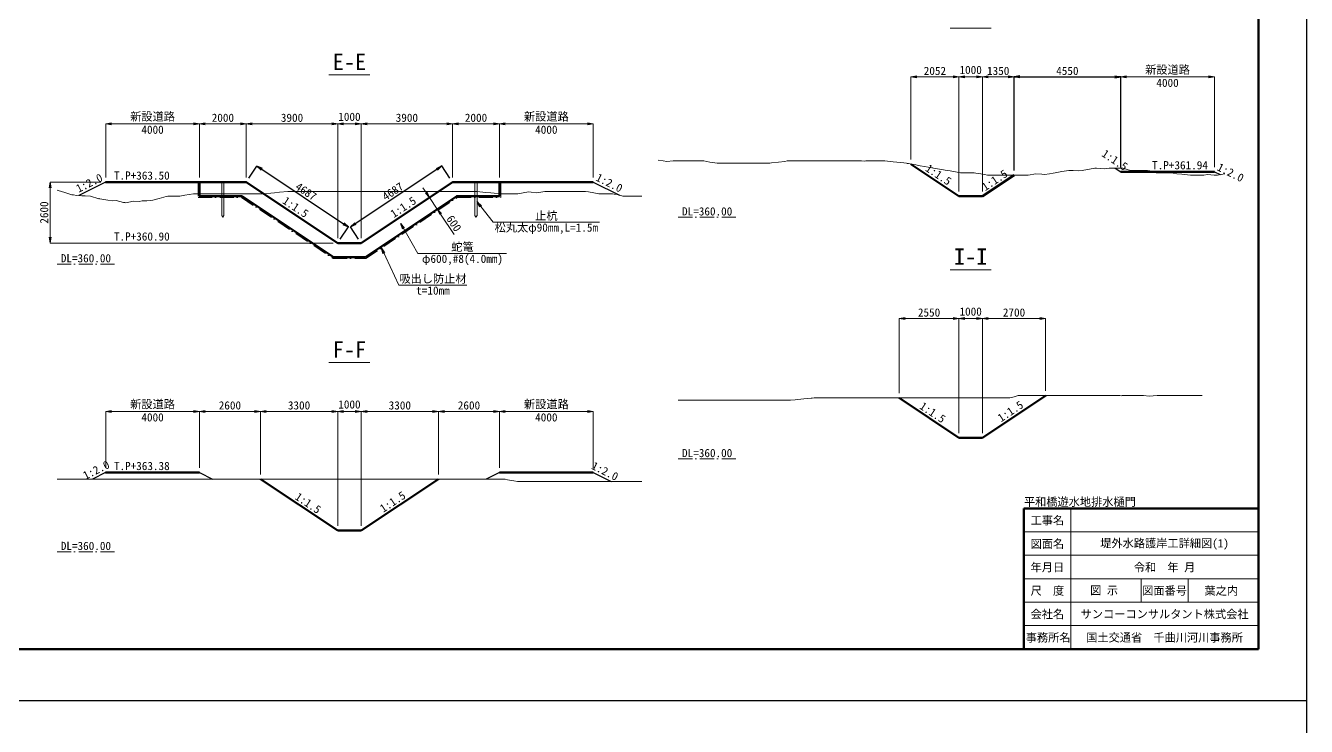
# Model space of a CAD drawing. Header units: millimetres. Extents: x 468560 to 900835, y -713847 to -431684.
# Drawn here: x 522110 to 576753, y -541149 to -511244 of the extents above; entities that cross this region are included whole.
import ezdxf
from ezdxf.enums import TextEntityAlignment as Align

# ---------------------------------------------------------------- set-up
doc = ezdxf.new("R2010")
doc.units = ezdxf.units.MM
doc.header["$LTSCALE"] = 100
doc.header["$PDSIZE"] = 300
doc.linetypes.add('SXF_一点短鎖線', pattern=[9.25, 6, -1.5, 0.25, -1.5])
doc.layers.get('Defpoints').update_dxf_attribs({"color": 153})
for name, color, linetype, lineweight in [('D-BGD', 7, 'Continuous', 13), ('D-BMK', 2, 'SXF_一点短鎖線', 13), ('D-BMK-HTXT', 7, 'Continuous', 13), ('D-BYP-STR1', 2, 'Continuous', 13), ('D-BYP-STR2', 6, 'Continuous', 25), ('D-STR', 1, 'Continuous', 50), ('D-STR-DIM', 7, 'Continuous', 13), ('D-STR-HTXT', 7, 'Continuous', 13), ('D-STR-TXT', 7, 'Continuous', 13), ('D-TTL', 2, 'Continuous', 140), ('D-TTL-FRAM', 2, 'Continuous', 50), ('D-TTL-LINE', 7, 'Continuous', 13), ('D-TTL-TXT', 7, 'Continuous', 13)]:
    doc.layers.add(name, color=color, linetype=linetype, lineweight=lineweight)
doc.styles.add('MS ゴシック', font='MS Gothic.ttf')
doc.styles.add('ＭＳ ゴシック', font='MS Gothic.ttf')
doc.dimstyles.new('DIM-100-F', dxfattribs={"dimscale": 100, "dimtxt": 3.5, "dimasz": 2.5, "dimexe": 0, "dimexo": 2, "dimgap": 0.8, "dimtad": 1, "dimdec": 0, "dimzin": 0, "dimdsep": 46, "dimtxsty": 'MS ゴシック', "dimblk": 'OPEN', "dimcen": 0.1, "dimclrd": 256, "dimclre": 256, "dimclrt": 256, "dimaunit": 1, "dimadec": 4, "dimazin": 0, "dimtfac": 1, "dimtdec": 0, "dimtmove": 2, "dimatfit": 3, "dimldrblk": 'OPEN', "dimfxl": 1, "dimtolj": 1, "dimtzin": 0, "dimlwd": -1, "dimlwe": -1, "dimarcsym": 2})

# ---------------------------------------------------------------- blocks, each defined once
blk = doc.blocks.new('_Open')
at = {"color": 0, "linetype": 'ByBlock', "lineweight": -2}
for p, q in [((-1, 0.17), (0, 0)), ((-1, -0.17), (0, 0)), ((0, 0), (-1, 0))]:
    blk.add_line(p, q, dxfattribs=at)
blk = doc.blocks.new('*D46')
at = {"layer": 'D-STR-DIM', "transparency": 16777216}
for p, q in [((561930, -518321), (561930, -513433)), ((562180, -513433), (562680, -513433)), ((562930, -518321), (562930, -513433))]:
    blk.add_line(p, q, dxfattribs=at)
at = {"layer": 'Defpoints', "color": 0, "transparency": 16777216}
for p in [(562930, -513433), (561930, -518521), (562930, -518521)]:
    blk.add_point(p, dxfattribs=at)
at = {"layer": 'D-STR-DIM', "transparency": 16777216, "xscale": 250, "yscale": 250, "zscale": 250, "rotation": 180}
blk.add_blockref('_Open', (561930, -513433), dxfattribs=at)
at = {"layer": 'D-STR-DIM', "transparency": 16777216, "xscale": 250, "yscale": 250, "zscale": 250}
blk.add_blockref('_Open', (562930, -513433), dxfattribs=at)
at = {"layer": 'D-STR-DIM', "transparency": 16777216, "insert": (562430, -513138), "char_height": 350, "attachment_point": 5, "style": 'MS ゴシック'}
blk.add_mtext('\\A1;1000', dxfattribs=at)
blk = doc.blocks.new('*D47')
at = {"layer": 'D-STR-DIM', "transparency": 16777216}
for p, q in [((562930, -518321), (562930, -513433)), ((563180, -513433), (564030, -513433)), ((564280, -517421), (564280, -513433))]:
    blk.add_line(p, q, dxfattribs=at)
at = {"layer": 'Defpoints', "color": 0, "transparency": 16777216}
for p in [(564280, -513433), (564280, -517621), (562930, -518521)]:
    blk.add_point(p, dxfattribs=at)
at = {"layer": 'D-STR-DIM', "transparency": 16777216, "xscale": 250, "yscale": 250, "zscale": 250, "rotation": 180}
blk.add_blockref('_Open', (562930, -513433), dxfattribs=at)
at = {"layer": 'D-STR-DIM', "transparency": 16777216, "xscale": 250, "yscale": 250, "zscale": 250}
blk.add_blockref('_Open', (564280, -513433), dxfattribs=at)
at = {"layer": 'D-STR-DIM', "transparency": 16777216, "insert": (563605, -513178), "char_height": 350, "attachment_point": 5, "style": 'MS ゴシック'}
blk.add_mtext('\\A1;1350', dxfattribs=at)
blk = doc.blocks.new('*D48')
at = {"layer": 'D-STR-DIM', "transparency": 16777216}
for p, q in [((559878, -516953), (559878, -513433)), ((561680, -513433), (560128, -513433)), ((561930, -518321), (561930, -513433))]:
    blk.add_line(p, q, dxfattribs=at)
at = {"layer": 'Defpoints', "color": 0, "transparency": 16777216}
for p in [(559878, -513433), (559878, -517153), (561930, -518521)]:
    blk.add_point(p, dxfattribs=at)
at = {"layer": 'D-STR-DIM', "transparency": 16777216, "xscale": 250, "yscale": 250, "zscale": 250, "rotation": 180}
blk.add_blockref('_Open', (559878, -513433), dxfattribs=at)
at = {"layer": 'D-STR-DIM', "transparency": 16777216, "xscale": 250, "yscale": 250, "zscale": 250}
blk.add_blockref('_Open', (561930, -513433), dxfattribs=at)
at = {"layer": 'D-STR-DIM', "transparency": 16777216, "insert": (560904, -513178), "char_height": 350, "attachment_point": 5, "style": 'MS ゴシック'}
blk.add_mtext('\\A1;2052', dxfattribs=at)
blk = doc.blocks.new('*D79')
at = {"layer": 'D-STR-DIM', "transparency": 16777216}
for p, q in [((535426, -520321), (535426, -515433)), ((535676, -515433), (536176, -515433)), ((536426, -520321), (536426, -515433))]:
    blk.add_line(p, q, dxfattribs=at)
at = {"layer": 'Defpoints', "color": 0, "transparency": 16777216}
for p in [(536426, -515433), (535426, -520521), (536426, -520521)]:
    blk.add_point(p, dxfattribs=at)
at = {"layer": 'D-STR-DIM', "transparency": 16777216, "xscale": 250, "yscale": 250, "zscale": 250, "rotation": 180}
blk.add_blockref('_Open', (535426, -515433), dxfattribs=at)
at = {"layer": 'D-STR-DIM', "transparency": 16777216, "xscale": 250, "yscale": 250, "zscale": 250}
blk.add_blockref('_Open', (536426, -515433), dxfattribs=at)
at = {"layer": 'D-STR-DIM', "transparency": 16777216, "insert": (535926, -515138), "char_height": 350, "attachment_point": 5, "style": 'MS ゴシック'}
blk.add_mtext('\\A1;1000', dxfattribs=at)
blk = doc.blocks.new('*D80')
at = {"layer": 'D-STR-DIM', "transparency": 16777216}
for p, q in [((536426, -520321), (536426, -515433)), ((536676, -515433), (540076, -515433)), ((540326, -517721), (540326, -515433))]:
    blk.add_line(p, q, dxfattribs=at)
at = {"layer": 'Defpoints', "color": 0, "transparency": 16777216}
for p in [(540326, -515433), (540326, -517921), (536426, -520521)]:
    blk.add_point(p, dxfattribs=at)
at = {"layer": 'D-STR-DIM', "transparency": 16777216, "xscale": 250, "yscale": 250, "zscale": 250, "rotation": 180}
blk.add_blockref('_Open', (536426, -515433), dxfattribs=at)
at = {"layer": 'D-STR-DIM', "transparency": 16777216, "xscale": 250, "yscale": 250, "zscale": 250}
blk.add_blockref('_Open', (540326, -515433), dxfattribs=at)
at = {"layer": 'D-STR-DIM', "transparency": 16777216, "insert": (538376, -515178), "char_height": 350, "attachment_point": 5, "style": 'MS ゴシック'}
blk.add_mtext('\\A1;3900', dxfattribs=at)
blk = doc.blocks.new('*D81')
at = {"layer": 'D-STR-DIM', "transparency": 16777216}
for p, q in [((540326, -517721), (540326, -515433)), ((540576, -515433), (542076, -515433)), ((542326, -517721), (542326, -515433))]:
    blk.add_line(p, q, dxfattribs=at)
at = {"layer": 'Defpoints', "color": 0, "transparency": 16777216}
for p in [(542326, -515433), (540326, -517921), (542326, -517921)]:
    blk.add_point(p, dxfattribs=at)
at = {"layer": 'D-STR-DIM', "transparency": 16777216, "xscale": 250, "yscale": 250, "zscale": 250, "rotation": 180}
blk.add_blockref('_Open', (540326, -515433), dxfattribs=at)
at = {"layer": 'D-STR-DIM', "transparency": 16777216, "xscale": 250, "yscale": 250, "zscale": 250}
blk.add_blockref('_Open', (542326, -515433), dxfattribs=at)
at = {"layer": 'D-STR-DIM', "transparency": 16777216, "insert": (541326, -515178), "char_height": 350, "attachment_point": 5, "style": 'MS ゴシック'}
blk.add_mtext('\\A1;2000', dxfattribs=at)
blk = doc.blocks.new('*D82')
at = {"layer": 'D-STR-DIM', "transparency": 16777216}
for p, q in [((531526, -517721), (531526, -515433)), ((535176, -515433), (531776, -515433)), ((535426, -520321), (535426, -515433))]:
    blk.add_line(p, q, dxfattribs=at)
at = {"layer": 'Defpoints', "color": 0, "transparency": 16777216}
for p in [(531526, -515433), (531526, -517921), (535426, -520521)]:
    blk.add_point(p, dxfattribs=at)
at = {"layer": 'D-STR-DIM', "transparency": 16777216, "xscale": 250, "yscale": 250, "zscale": 250, "rotation": 180}
blk.add_blockref('_Open', (531526, -515433), dxfattribs=at)
at = {"layer": 'D-STR-DIM', "transparency": 16777216, "xscale": 250, "yscale": 250, "zscale": 250}
blk.add_blockref('_Open', (535426, -515433), dxfattribs=at)
at = {"layer": 'D-STR-DIM', "transparency": 16777216, "insert": (533476, -515178), "char_height": 350, "attachment_point": 5, "style": 'MS ゴシック'}
blk.add_mtext('\\A1;3900', dxfattribs=at)
blk = doc.blocks.new('*D83')
at = {"layer": 'D-STR-DIM', "transparency": 16777216}
for p, q in [((529526, -517721), (529526, -515433)), ((531276, -515433), (529776, -515433)), ((531526, -517721), (531526, -515433))]:
    blk.add_line(p, q, dxfattribs=at)
at = {"layer": 'Defpoints', "color": 0, "transparency": 16777216}
for p in [(529526, -515433), (529526, -517921), (531526, -517921)]:
    blk.add_point(p, dxfattribs=at)
at = {"layer": 'D-STR-DIM', "transparency": 16777216, "xscale": 250, "yscale": 250, "zscale": 250, "rotation": 180}
blk.add_blockref('_Open', (529526, -515433), dxfattribs=at)
at = {"layer": 'D-STR-DIM', "transparency": 16777216, "xscale": 250, "yscale": 250, "zscale": 250}
blk.add_blockref('_Open', (531526, -515433), dxfattribs=at)
at = {"layer": 'D-STR-DIM', "transparency": 16777216, "insert": (530526, -515178), "char_height": 350, "attachment_point": 5, "style": 'MS ゴシック'}
blk.add_mtext('\\A1;2000', dxfattribs=at)
blk = doc.blocks.new('*D76')
at = {"transparency": 16777216}
for p, q in [((531636, -517755), (531982, -517236)), ((532190, -517374), (535674, -519697)), ((535536, -520355), (535882, -519836))]:
    blk.add_line(p, q, dxfattribs=at)
at = {"layer": 'Defpoints', "color": 0, "transparency": 16777216}
for p in [(531526, -517921), (535882, -519836), (535426, -520521)]:
    blk.add_point(p, dxfattribs=at)
at = {"transparency": 16777216, "xscale": 250, "yscale": 250, "zscale": 250}
for p, rotation in [((531982, -517236), 146.3099324751545), ((535882, -519836), 326.3099324751545)]:
    blk.add_blockref('_Open', p, dxfattribs=dict(at, rotation=rotation))
at = {"transparency": 16777216, "insert": (534074, -518324), "char_height": 350, "attachment_point": 5, "rotation": 326.3099, "style": 'MS ゴシック'}
blk.add_mtext('\\A1;4687', dxfattribs=at)
blk = doc.blocks.new('*D77')
at = {"transparency": 16777216}
for p, q in [((536175, -519695), (539659, -517372)), ((540215, -517755), (539867, -517233)), ((536315, -520355), (535967, -519833))]:
    blk.add_line(p, q, dxfattribs=at)
at = {"layer": 'Defpoints', "color": 0, "transparency": 16777216}
for p in [(539867, -517233), (540326, -517921), (536426, -520521)]:
    blk.add_point(p, dxfattribs=at)
at = {"transparency": 16777216, "xscale": 250, "yscale": 250, "zscale": 250}
for p, rotation in [((539867, -517233), 33.69006752484547), ((535967, -519833), 213.6900675248455)]:
    blk.add_blockref('_Open', p, dxfattribs=dict(at, rotation=rotation))
at = {"transparency": 16777216, "insert": (537776, -518321), "char_height": 350, "attachment_point": 5, "rotation": 33.6901, "style": 'MS ゴシック'}
blk.add_mtext('\\A1;4687', dxfattribs=at)
blk = doc.blocks.new('*D78')
at = {"layer": 'D-STR-DIM', "transparency": 16777216}
for p, q in [((539202, -518369), (539064, -518161)), ((539259, -518632), (539341, -518577)), ((539341, -518577), (539674, -519077)), ((539591, -519131), (539674, -519077)), ((539812, -519285), (540395, -520158))]:
    blk.add_line(p, q, dxfattribs=at)
at = {"layer": 'Defpoints', "color": 0, "transparency": 16777216}
for p in [(539092, -518743), (539674, -519077), (539425, -519242)]:
    blk.add_point(p, dxfattribs=at)
at = {"layer": 'D-STR-DIM', "transparency": 16777216, "xscale": 250, "yscale": 250, "zscale": 250}
for p, rotation in [((539341, -518577), 303.6900675253261), ((539674, -519077), 123.6900675253261)]:
    blk.add_blockref('_Open', p, dxfattribs=dict(at, rotation=rotation))
at = {"layer": 'D-STR-DIM', "transparency": 16777216, "insert": (540385, -519684), "char_height": 350, "attachment_point": 5, "rotation": 303.6901, "style": 'MS ゴシック'}
blk.add_mtext('\\A1;600', dxfattribs=at)
blk = doc.blocks.new('*D73')
at = {"layer": 'D-STR-DIM', "transparency": 16777216}
for p, q in [((525326, -517921), (523158, -517921)), ((523158, -518171), (523158, -520271)), ((535226, -520521), (523158, -520521))]:
    blk.add_line(p, q, dxfattribs=at)
at = {"layer": 'Defpoints', "color": 0, "transparency": 16777216}
for p in [(525526, -517921), (523158, -520521), (535426, -520521)]:
    blk.add_point(p, dxfattribs=at)
at = {"layer": 'D-STR-DIM', "transparency": 16777216, "xscale": 250, "yscale": 250, "zscale": 250}
for p, rotation in [((523158, -517921), 90), ((523158, -520521), 270)]:
    blk.add_blockref('_Open', p, dxfattribs=dict(at, rotation=rotation))
at = {"layer": 'D-STR-DIM', "transparency": 16777216, "insert": (522903, -519221), "char_height": 350, "attachment_point": 5, "rotation": 90, "style": 'MS ゴシック'}
blk.add_mtext('\\A1;2600', dxfattribs=at)
blk = doc.blocks.new('*D74')
at = {"layer": 'D-STR-DIM', "transparency": 16777216}
for p, q in [((525526, -517721), (525526, -515433)), ((529276, -515433), (525776, -515433)), ((529526, -517721), (529526, -515433))]:
    blk.add_line(p, q, dxfattribs=at)
at = {"layer": 'Defpoints', "color": 0, "transparency": 16777216}
for p in [(525526, -515433), (525526, -517921), (529526, -517921)]:
    blk.add_point(p, dxfattribs=at)
at = {"layer": 'D-STR-DIM', "transparency": 16777216, "xscale": 250, "yscale": 250, "zscale": 250, "rotation": 180}
blk.add_blockref('_Open', (525526, -515433), dxfattribs=at)
at = {"layer": 'D-STR-DIM', "transparency": 16777216, "xscale": 250, "yscale": 250, "zscale": 250}
blk.add_blockref('_Open', (529526, -515433), dxfattribs=at)
at = {"layer": 'D-STR-DIM', "transparency": 16777216, "char_height": 350, "attachment_point": 5, "style": 'MS ゴシック'}
for s, insert in [('\\A1;新設道路', (527526, -515146)), ('\\A1;4000', (527526, -515688))]:
    blk.add_mtext(s, dxfattribs=dict(at, insert=insert))
blk = doc.blocks.new('*D75')
at = {"layer": 'D-STR-DIM', "transparency": 16777216}
for p, q in [((542326, -517721), (542326, -515433)), ((542576, -515433), (546076, -515433)), ((546326, -517721), (546326, -515433))]:
    blk.add_line(p, q, dxfattribs=at)
at = {"layer": 'Defpoints', "color": 0, "transparency": 16777216}
for p in [(546326, -515433), (542326, -517921), (546326, -517921)]:
    blk.add_point(p, dxfattribs=at)
at = {"layer": 'D-STR-DIM', "transparency": 16777216, "xscale": 250, "yscale": 250, "zscale": 250, "rotation": 180}
blk.add_blockref('_Open', (542326, -515433), dxfattribs=at)
at = {"layer": 'D-STR-DIM', "transparency": 16777216, "xscale": 250, "yscale": 250, "zscale": 250}
blk.add_blockref('_Open', (546326, -515433), dxfattribs=at)
at = {"layer": 'D-STR-DIM', "transparency": 16777216, "char_height": 350, "attachment_point": 5, "style": 'MS ゴシック'}
for s, insert in [('\\A1;新設道路', (544326, -515146)), ('\\A1;4000', (544326, -515688))]:
    blk.add_mtext(s, dxfattribs=dict(at, insert=insert))
blk = doc.blocks.new('*D84')
at = {"layer": 'D-STR-DIM', "transparency": 16777216}
for p, q in [((535426, -532596), (535426, -527708)), ((535676, -527708), (536176, -527708)), ((536426, -532596), (536426, -527708))]:
    blk.add_line(p, q, dxfattribs=at)
at = {"layer": 'Defpoints', "color": 0, "transparency": 16777216}
for p in [(536426, -527708), (535426, -532796), (536426, -532796)]:
    blk.add_point(p, dxfattribs=at)
at = {"layer": 'D-STR-DIM', "transparency": 16777216, "xscale": 250, "yscale": 250, "zscale": 250, "rotation": 180}
blk.add_blockref('_Open', (535426, -527708), dxfattribs=at)
at = {"layer": 'D-STR-DIM', "transparency": 16777216, "xscale": 250, "yscale": 250, "zscale": 250}
blk.add_blockref('_Open', (536426, -527708), dxfattribs=at)
at = {"layer": 'D-STR-DIM', "transparency": 16777216, "insert": (535926, -527413), "char_height": 350, "attachment_point": 5, "style": 'MS ゴシック'}
blk.add_mtext('\\A1;1000', dxfattribs=at)
blk = doc.blocks.new('*D85')
at = {"layer": 'D-STR-DIM', "transparency": 16777216}
for p, q in [((536426, -532596), (536426, -527708)), ((536676, -527708), (539476, -527708)), ((539726, -530396), (539726, -527708))]:
    blk.add_line(p, q, dxfattribs=at)
at = {"layer": 'Defpoints', "color": 0, "transparency": 16777216}
for p in [(539726, -527708), (539726, -530596), (536426, -532796)]:
    blk.add_point(p, dxfattribs=at)
at = {"layer": 'D-STR-DIM', "transparency": 16777216, "xscale": 250, "yscale": 250, "zscale": 250, "rotation": 180}
blk.add_blockref('_Open', (536426, -527708), dxfattribs=at)
at = {"layer": 'D-STR-DIM', "transparency": 16777216, "xscale": 250, "yscale": 250, "zscale": 250}
blk.add_blockref('_Open', (539726, -527708), dxfattribs=at)
at = {"layer": 'D-STR-DIM', "transparency": 16777216, "insert": (538076, -527453), "char_height": 350, "attachment_point": 5, "style": 'MS ゴシック'}
blk.add_mtext('\\A1;3300', dxfattribs=at)
blk = doc.blocks.new('*D86')
at = {"layer": 'D-STR-DIM', "transparency": 16777216}
for p, q in [((532126, -530396), (532126, -527708)), ((535176, -527708), (532376, -527708)), ((535426, -532596), (535426, -527708))]:
    blk.add_line(p, q, dxfattribs=at)
at = {"layer": 'Defpoints', "color": 0, "transparency": 16777216}
for p in [(532126, -527708), (532126, -530596), (535426, -532796)]:
    blk.add_point(p, dxfattribs=at)
at = {"layer": 'D-STR-DIM', "transparency": 16777216, "xscale": 250, "yscale": 250, "zscale": 250, "rotation": 180}
blk.add_blockref('_Open', (532126, -527708), dxfattribs=at)
at = {"layer": 'D-STR-DIM', "transparency": 16777216, "xscale": 250, "yscale": 250, "zscale": 250}
blk.add_blockref('_Open', (535426, -527708), dxfattribs=at)
at = {"layer": 'D-STR-DIM', "transparency": 16777216, "insert": (533776, -527453), "char_height": 350, "attachment_point": 5, "style": 'MS ゴシック'}
blk.add_mtext('\\A1;3300', dxfattribs=at)
blk = doc.blocks.new('*D87')
at = {"layer": 'D-STR-DIM', "transparency": 16777216}
for p, q in [((525526, -530116), (525526, -527708)), ((529276, -527708), (525776, -527708)), ((529526, -530116), (529526, -527708))]:
    blk.add_line(p, q, dxfattribs=at)
at = {"layer": 'Defpoints', "color": 0, "transparency": 16777216}
for p in [(525526, -527708), (525526, -530316), (529526, -530316)]:
    blk.add_point(p, dxfattribs=at)
at = {"layer": 'D-STR-DIM', "transparency": 16777216, "xscale": 250, "yscale": 250, "zscale": 250, "rotation": 180}
blk.add_blockref('_Open', (525526, -527708), dxfattribs=at)
at = {"layer": 'D-STR-DIM', "transparency": 16777216, "xscale": 250, "yscale": 250, "zscale": 250}
blk.add_blockref('_Open', (529526, -527708), dxfattribs=at)
at = {"layer": 'D-STR-DIM', "transparency": 16777216, "char_height": 350, "attachment_point": 5, "style": 'MS ゴシック'}
for s, insert in [('\\A1;新設道路', (527526, -527421)), ('\\A1;4000', (527526, -527963))]:
    blk.add_mtext(s, dxfattribs=dict(at, insert=insert))
blk = doc.blocks.new('*D88')
at = {"layer": 'D-STR-DIM', "transparency": 16777216}
for p, q in [((542326, -530116), (542326, -527708)), ((542576, -527708), (546076, -527708)), ((546326, -530116), (546326, -527708))]:
    blk.add_line(p, q, dxfattribs=at)
at = {"layer": 'Defpoints', "color": 0, "transparency": 16777216}
for p in [(546326, -527708), (542326, -530316), (546326, -530316)]:
    blk.add_point(p, dxfattribs=at)
at = {"layer": 'D-STR-DIM', "transparency": 16777216, "xscale": 250, "yscale": 250, "zscale": 250, "rotation": 180}
blk.add_blockref('_Open', (542326, -527708), dxfattribs=at)
at = {"layer": 'D-STR-DIM', "transparency": 16777216, "xscale": 250, "yscale": 250, "zscale": 250}
blk.add_blockref('_Open', (546326, -527708), dxfattribs=at)
at = {"layer": 'D-STR-DIM', "transparency": 16777216, "char_height": 350, "attachment_point": 5, "style": 'MS ゴシック'}
for s, insert in [('\\A1;新設道路', (544326, -527421)), ('\\A1;4000', (544326, -527963))]:
    blk.add_mtext(s, dxfattribs=dict(at, insert=insert))
blk = doc.blocks.new('*D89')
at = {"layer": 'D-STR-DIM', "transparency": 16777216}
for p, q in [((529526, -530116), (529526, -527708)), ((531876, -527708), (529776, -527708)), ((532126, -530396), (532126, -527708))]:
    blk.add_line(p, q, dxfattribs=at)
at = {"layer": 'Defpoints', "color": 0, "transparency": 16777216}
for p in [(529526, -527708), (529526, -530316), (532126, -530596)]:
    blk.add_point(p, dxfattribs=at)
at = {"layer": 'D-STR-DIM', "transparency": 16777216, "xscale": 250, "yscale": 250, "zscale": 250, "rotation": 180}
blk.add_blockref('_Open', (529526, -527708), dxfattribs=at)
at = {"layer": 'D-STR-DIM', "transparency": 16777216, "xscale": 250, "yscale": 250, "zscale": 250}
blk.add_blockref('_Open', (532126, -527708), dxfattribs=at)
at = {"layer": 'D-STR-DIM', "transparency": 16777216, "insert": (530826, -527453), "char_height": 350, "attachment_point": 5, "style": 'MS ゴシック'}
blk.add_mtext('\\A1;2600', dxfattribs=at)
blk = doc.blocks.new('*D90')
at = {"layer": 'D-STR-DIM', "transparency": 16777216}
for p, q in [((539726, -530396), (539726, -527708)), ((539976, -527708), (542076, -527708)), ((542326, -530116), (542326, -527708))]:
    blk.add_line(p, q, dxfattribs=at)
at = {"layer": 'Defpoints', "color": 0, "transparency": 16777216}
for p in [(542326, -527708), (542326, -530316), (539726, -530596)]:
    blk.add_point(p, dxfattribs=at)
at = {"layer": 'D-STR-DIM', "transparency": 16777216, "xscale": 250, "yscale": 250, "zscale": 250, "rotation": 180}
blk.add_blockref('_Open', (539726, -527708), dxfattribs=at)
at = {"layer": 'D-STR-DIM', "transparency": 16777216, "xscale": 250, "yscale": 250, "zscale": 250}
blk.add_blockref('_Open', (542326, -527708), dxfattribs=at)
at = {"layer": 'D-STR-DIM', "transparency": 16777216, "insert": (541026, -527453), "char_height": 350, "attachment_point": 5, "style": 'MS ゴシック'}
blk.add_mtext('\\A1;2600', dxfattribs=at)
blk = doc.blocks.new('*D91')
at = {"layer": 'D-STR-DIM', "transparency": 16777216}
for p, q in [((561930, -528633), (561930, -523744)), ((562180, -523744), (562680, -523744)), ((562930, -528633), (562930, -523744))]:
    blk.add_line(p, q, dxfattribs=at)
at = {"layer": 'Defpoints', "color": 0, "transparency": 16777216}
for p in [(562930, -523744), (561930, -528833), (562930, -528833)]:
    blk.add_point(p, dxfattribs=at)
at = {"layer": 'D-STR-DIM', "transparency": 16777216, "xscale": 250, "yscale": 250, "zscale": 250, "rotation": 180}
blk.add_blockref('_Open', (561930, -523744), dxfattribs=at)
at = {"layer": 'D-STR-DIM', "transparency": 16777216, "xscale": 250, "yscale": 250, "zscale": 250}
blk.add_blockref('_Open', (562930, -523744), dxfattribs=at)
at = {"layer": 'D-STR-DIM', "transparency": 16777216, "insert": (562430, -523449), "char_height": 350, "attachment_point": 5, "style": 'MS ゴシック'}
blk.add_mtext('\\A1;1000', dxfattribs=at)
blk = doc.blocks.new('*D92')
at = {"layer": 'D-STR-DIM', "transparency": 16777216}
for p, q in [((562930, -528633), (562930, -523744)), ((563180, -523744), (565380, -523744)), ((565630, -526833), (565630, -523744))]:
    blk.add_line(p, q, dxfattribs=at)
at = {"layer": 'Defpoints', "color": 0, "transparency": 16777216}
for p in [(565630, -523744), (565630, -527033), (562930, -528833)]:
    blk.add_point(p, dxfattribs=at)
at = {"layer": 'D-STR-DIM', "transparency": 16777216, "xscale": 250, "yscale": 250, "zscale": 250, "rotation": 180}
blk.add_blockref('_Open', (562930, -523744), dxfattribs=at)
at = {"layer": 'D-STR-DIM', "transparency": 16777216, "xscale": 250, "yscale": 250, "zscale": 250}
blk.add_blockref('_Open', (565630, -523744), dxfattribs=at)
at = {"layer": 'D-STR-DIM', "transparency": 16777216, "insert": (564280, -523489), "char_height": 350, "attachment_point": 5, "style": 'MS ゴシック'}
blk.add_mtext('\\A1;2700', dxfattribs=at)
blk = doc.blocks.new('*D93')
at = {"layer": 'D-STR-DIM', "transparency": 16777216}
for p, q in [((559380, -526933), (559380, -523744)), ((561680, -523744), (559630, -523744)), ((561930, -528633), (561930, -523744))]:
    blk.add_line(p, q, dxfattribs=at)
at = {"layer": 'Defpoints', "color": 0, "transparency": 16777216}
for p in [(559380, -523744), (559380, -527133), (561930, -528833)]:
    blk.add_point(p, dxfattribs=at)
at = {"layer": 'D-STR-DIM', "transparency": 16777216, "xscale": 250, "yscale": 250, "zscale": 250, "rotation": 180}
blk.add_blockref('_Open', (559380, -523744), dxfattribs=at)
at = {"layer": 'D-STR-DIM', "transparency": 16777216, "xscale": 250, "yscale": 250, "zscale": 250}
blk.add_blockref('_Open', (561930, -523744), dxfattribs=at)
at = {"layer": 'D-STR-DIM', "transparency": 16777216, "insert": (560655, -523489), "char_height": 350, "attachment_point": 5, "style": 'MS ゴシック'}
blk.add_mtext('\\A1;2550', dxfattribs=at)
blk = doc.blocks.new('*D101')
at = {"layer": 'D-STR-DIM', "transparency": 16777216}
for p, q in [((568830, -517281), (568830, -513433)), ((569080, -513433), (572580, -513433)), ((572830, -517281), (572830, -513433))]:
    blk.add_line(p, q, dxfattribs=at)
at = {"layer": 'Defpoints', "color": 0, "transparency": 16777216}
for p in [(572830, -513433), (568830, -517481), (572830, -517481)]:
    blk.add_point(p, dxfattribs=at)
at = {"layer": 'D-STR-DIM', "transparency": 16777216, "xscale": 250, "yscale": 250, "zscale": 250, "rotation": 180}
blk.add_blockref('_Open', (568830, -513433), dxfattribs=at)
at = {"layer": 'D-STR-DIM', "transparency": 16777216, "xscale": 250, "yscale": 250, "zscale": 250}
blk.add_blockref('_Open', (572830, -513433), dxfattribs=at)
at = {"layer": 'D-STR-DIM', "transparency": 16777216, "char_height": 350, "attachment_point": 5, "style": 'MS ゴシック'}
for s, insert in [('\\A1;新設道路', (570830, -513146)), ('\\A1;4000', (570830, -513688))]:
    blk.add_mtext(s, dxfattribs=dict(at, insert=insert))
blk = doc.blocks.new('*D102')
at = {"transparency": 16777216}
for p, q in [((564280, -517421), (564280, -513433)), ((564530, -513433), (568580, -513433)), ((568830, -517281), (568830, -513433))]:
    blk.add_line(p, q, dxfattribs=at)
at = {"layer": 'Defpoints', "color": 0, "transparency": 16777216}
for p in [(568830, -513433), (564280, -517621), (568830, -517481)]:
    blk.add_point(p, dxfattribs=at)
at = {"transparency": 16777216, "xscale": 250, "yscale": 250, "zscale": 250, "rotation": 180}
blk.add_blockref('_Open', (564280, -513433), dxfattribs=at)
at = {"transparency": 16777216, "xscale": 250, "yscale": 250, "zscale": 250}
blk.add_blockref('_Open', (568830, -513433), dxfattribs=at)
at = {"transparency": 16777216, "insert": (566555, -513178), "char_height": 350, "attachment_point": 5, "style": 'MS ゴシック'}
blk.add_mtext('\\A1;4550', dxfattribs=at)

msp = doc.modelspace()

# ---------------------------------------------------------------- linework, layer by layer
at = {"layer": 'D-BGD', "color": 7, "linetype": 'Continuous', "lineweight": 13}
for points in [[(549103.54, -516984.65), (549313.25, -517021.01), (549469.75, -517048.15), (549742.01, -517021.01), (549835.96, -517011.65), (549889.97, -517021.01), (550202.18, -517021.01), (550466.69, -517021.01), (550745.32, -517021.01), (551043.4, -517021.01), (551300.81, -517065.64), (551620.12, -517121.01), (551667.03, -517121.01), (551748.63, -517121.01), (552033.24, -517121.01), (552196.84, -517121.01), (552399.45, -517121.01), (552751.94, -517121.01), (552765.67, -517121.01), (552773.55, -517121.01), (553131.88, -517121.01), (553350.27, -517121.01), (553498.09, -517121.01), (553755.26, -517121.01), (553864.3, -517121.01), (553926.99, -517103.89), (554230.52, -517073.64), (554503.7, -517046.41), (554596.73, -517021.01), (554758.57, -517021.01), (554962.94, -517021.01), (555080.42, -517021.01), (555329.16, -517021.01), (555657.14, -517021.01), (555695.37, -517021.01), (555761.88, -517021.01), (556233.86, -517021.01), (556765.19, -517021.01), (556794.01, -517021.01), (556810.57, -517021.01), (557160.22, -517021.01), (557387.29, -517021.01), (557526.43, -517021.01), (557768.5, -517021.01), (557892.65, -517033.38), (557964.01, -517021.01), (558258.86, -517021.01), (558540.72, -517021.01), (558625.07, -517021.01), (558771.82, -517021.01), (558991.29, -517042.88), (559117.44, -517055.46), (559584.69, -517102.03), (559694.16, -517121.01), (559723.71, -517126.13), (559775.13, -517135.05), (560089.93, -517189.63), (560270.88, -517221.01), (560456.14, -517253.13), (560778.44, -517309.02), (560822.35, -517316.63), (560847.59, -517321.01), (561188.56, -517380.13), (561424.31, -517421.01), (561554.78, -517443.63), (561781.75, -517482.99), (561920.99, -517507.13), (562001.03, -517521.01), (562287.2, -517521.01), (562430.5, -517521.01), (562577.74, -517521.01), (562653.42, -517534.13), (562785.06, -517556.96), (563019.63, -517597.63), (563154.46, -517621.01), (563385.84, -517621.01), (563731.18, -517621.01), (563752.06, -517621.01), (563788.38, -517621.01), (564118.27, -517621.01), (564307.9, -517621.01), (564484.48, -517621.01), (564791.69, -517621.01), (564850.69, -517626.89), (564884.61, -517621.01), (565216.91, -517563.39), (565461.33, -517587.75), (565583.12, -517599.89), (565795, -517563.15), (565949.33, -517536.39), (566038.05, -517521.01), (566315.55, -517472.89), (566614.76, -517421.01), (566681.76, -517421.01), (566798.31, -517421.01), (567047.97, -517445.89), (567191.48, -517421.01), (567723.01, -517328.85), (567768.2, -517321.01), (567780.4, -517321.01), (567801.62, -517321.01), (568146.61, -517355.39), (568344.91, -517321.01), (568512.82, -517321.01), (568804.94, -517321.01), (568879.04, -517328.4), (568921.63, -517332.64), (569245.25, -517421.01), (569498.35, -517421.01), (569611.46, -517421.01), (569808.25, -517421.01), (569977.68, -517421.01), (570075.07, -517447.6), (570343.89, -517521.01), (570651.78, -517521.01), (570710.1, -517521.01), (570811.56, -517521.01), (571076.31, -517547.4), (571228.5, -517562.57), (571442.53, -517583.9), (571805.22, -517620.05), (571808.74, -517620.4), (571814.87, -517621.01), (572174.95, -517621.01), (572381.93, -517621.01), (572541.17, -517593.4), (572818.18, -517621.01), (572907.38, -517621.01), (572958.65, -517621.01), (573273.59, -517566.4)], [(523452.17, -518269.24), (523499.22, -518276.18), (523783.33, -518367.33), (524075.93, -518461.21), (524149.55, -518459.3), (524277.61, -518490.95), (524515.76, -518502.33), (524652.65, -518508.87), (524881.97, -518519.83), (525229.37, -518631.29), (525248.19, -518627.54), (525280.93, -518638.89), (525614.4, -518688.06), (525806.08, -518716.32), (525980.61, -518711.8), (526284.24, -518786.83), (526346.82, -518796.06), (526382.8, -518801.36), (526713.04, -518735.53), (526959.52, -518753.7), (527079.25, -518721.01), (527287.55, -518721.01), (527445.46, -518705.27), (527536.23, -518696.22), (527811.68, -518621.01), (528112.95, -518538.74), (528177.89, -518521.01), (528290.86, -518521.01), (528544.1, -518521.01), (528689.67, -518521.01), (528910.32, -518482.75), (529266.39, -518421.01), (529276.53, -518421.01), (529294.17, -518421.01), (529642.74, -518421.01), (529843.1, -518421.01), (530008.95, -518421.01), (530297.48, -518421.01), (530375.17, -518421.01), (530419.82, -518421.01), (530741.38, -518421.01), (530996.54, -518421.01), (531107.59, -518421.01), (531300.8, -518421.01), (531473.81, -518421.01), (531573.25, -518421.01), (531941.59, -518421.01), (532149.97, -518421.01), (532206.23, -518421.01), (532304.11, -518421.01), (532572.45, -518394.26), (532726.69, -518378.89), (532938.66, -518357.76), (533303.41, -518321.41), (533304.87, -518321.26), (533307.42, -518321.01), (533671.08, -518321.01), (533880.12, -518321.01), (534037.3, -518321.01), (534310.73, -518321.01), (534456.84, -518321.01), (534654.36, -518321.01), (535033.56, -518321.01), (535314.04, -518321.01), (535502.15, -518321.01), (535610.27, -518321.01), (535868.36, -518321.01), (535925.52, -518321.01), (536186.99, -518321.01), (536234.57, -518321.01), (536317.36, -518321.01), (536600.79, -518321.01), (536763.71, -518321.01), (536967, -518321.01), (537320.67, -518321.01), (537333.21, -518321.01), (537340.43, -518321.01), (537699.43, -518321.01), (537917.14, -518321.01), (538065.64, -518321.01), (538323.98, -518321.01), (538431.85, -518321.01), (538493.86, -518321.01), (538798.07, -518321.01), (539070.58, -518321.01), (539164.28, -518321.01), (539327.29, -518321.01), (539530.49, -518321.01), (539647.29, -518321.01), (539896.7, -518321.01), (540224.01, -518321.01), (540330.6, -518321.01), (540800.73, -518321.01), (540995.34, -518321.01), (541333.92, -518321.01), (541361.56, -518323.76), (541377.44, -518325.35), (541727.77, -518360.26), (541954.16, -518382.83), (542093.98, -518396.77), (542337.23, -518421.01), (542460.2, -518421.01), (542530.88, -518421.01), (542826.41, -518421.01), (543107.6, -518421.01), (543192.62, -518406.27), (543340.54, -518380.62), (543558.83, -518342.77), (543684.31, -518355.27), (543925.05, -518379.27), (544261.03, -518321.01), (544291.26, -518321.01), (544343.85, -518321.01), (544657.47, -518321.01), (544837.75, -518321.01), (545023.69, -518321.01), (545347.16, -518321.01), (545389.9, -518321.01), (545414.46, -518321.01), (545756.11, -518321.01), (545991.18, -518321.01), (546122.33, -518343.75), (546350.48, -518383.31), (546488.54, -518407.25), (546567.9, -518421.01), (546854.75, -518421.01), (547144.62, -518421.01), (547220.96, -518434.25), (547353.79, -518457.28), (547587.18, -518521.01), (547721.33, -518521.01), (547953.39, -518521.01), (548298.05, -518521.01), (548357.1, -518521.01), (548398.87, -518521.01)], [(549957.15, -527232.88), (550180.64, -527232.88), (550438.13, -527232.88), (550546.85, -527232.88), (550736, -527232.88), (551014.85, -527232.88), (551279.28, -527232.88), (551591.56, -527232.88), (551645.49, -527232.88), (551739.31, -527232.88), (552011.71, -527232.88), (552168.28, -527232.88), (552377.92, -527232.88), (552742.63, -527232.88), (552744.13, -527232.88), (552745, -527232.88), (553110.34, -527232.88), (553321.71, -527232.88), (553476.56, -527232.88), (553745.94, -527232.88), (553842.77, -527232.88), (553898.43, -527232.88), (554208.98, -527232.88), (554475.15, -527232.88), (554575.2, -527232.88), (554749.25, -527232.88), (554941.41, -527213.72), (555051.87, -527202.72), (555307.62, -527177.22), (555628.58, -527145.23), (555673.84, -527140.72), (555752.56, -527132.88), (556040.05, -527132.88), (556205.3, -527132.88), (556406.26, -527132.88), (556755.87, -527132.88), (556772.47, -527132.88), (556782.02, -527132.88), (557138.69, -527132.88), (557358.73, -527132.88), (557504.9, -527132.88), (557759.19, -527132.88), (557871.11, -527132.88), (557935.45, -527132.88), (558237.33, -527132.88), (558512.17, -527132.88), (558603.54, -527132.88), (558762.5, -527132.88), (558969.75, -527132.88), (559088.88, -527132.88), (559530.13, -527132.88), (559665.6, -527132.88), (559702.18, -527132.88), (559765.81, -527132.88), (560068.39, -527132.88), (560242.32, -527132.88), (560434.6, -527132.88), (560769.12, -527132.88), (560800.82, -527132.88), (560819.04, -527132.88), (561167.03, -527132.88), (561395.75, -527132.88), (561533.24, -527132.88), (561772.43, -527132.88), (561899.46, -527132.88), (561972.47, -527132.88), (562265.67, -527132.88), (562430.5, -527132.88), (562549.19, -527132.88), (562631.88, -527132.88), (562775.75, -527132.88), (562998.1, -527132.88), (563125.9, -527132.88), (563364.31, -527132.88), (563702.62, -527132.88), (563730.52, -527132.88), (563779.06, -527132.88), (564096.73, -527132.88), (564279.34, -527083.01), (564462.95, -527032.88), (564782.37, -527032.88), (564829.16, -527032.88), (564856.06, -527032.88), (565195.37, -527032.88), (565432.77, -527032.88), (565561.59, -527032.88), (565785.68, -527032.88), (565927.8, -527032.88), (566009.49, -527032.88), (566294.01, -527032.88), (566586.21, -527032.88), (566660.23, -527032.88), (566788.99, -527032.88), (567026.44, -527032.88), (567162.92, -527032.88), (567392.65, -527032.88), (567739.64, -527032.88), (567792.31, -527032.88), (568316.36, -527032.88), (568491.29, -527032.88), (568795.62, -527032.88), (568857.5, -527039.05), (568893.08, -527032.88), (569223.72, -527032.88), (569469.79, -527032.88), (569589.93, -527032.88), (569798.93, -527032.88), (570046.51, -527057.55), (570381.21, -527032.88), (570623.23, -527032.88), (570802.24, -527032.88), (571054.78, -527032.88), (571199.94, -527032.88), (571420.99, -527032.88), (571776.66, -527032.88), (571787.21, -527032.88), (571805.55, -527032.88), (572153.42, -527032.88), (572306.65, -527032.88)], [(523452.17, -530596.41), (523489.7, -530596.41), (523532.01, -530596.41), (523605.63, -530596.41), (523898.23, -530596.41), (524066.41, -530596.41), (524264.44, -530596.41), (524608.94, -530596.41), (524630.65, -530596.41), (524643.13, -530596.41), (524996.87, -530596.41), (525219.85, -530596.41), (525363.08, -530596.41), (525612.26, -530596.41), (525729.29, -530596.41), (525796.56, -530596.41), (526095.5, -530596.41), (526373.28, -530596.41), (526615.57, -530596.41), (526827.93, -530596.41), (526950, -530596.41), (527194.14, -530596.41), (527526.72, -530596.41), (527560.36, -530596.41), (527618.88, -530596.41), (527926.57, -530596.41), (528103.43, -530596.41), (528292.78, -530596.41), (528622.19, -530596.41), (528659, -530596.41), (528680.15, -530596.41), (529025.21, -530596.41), (529256.87, -530596.41), (529391.42, -530596.41), (529625.5, -530596.41), (529757.63, -530596.41), (529833.58, -530596.41), (530123.85, -530596.41), (530410.3, -530596.41), (530490.06, -530596.41), (530628.82, -530596.41), (530856.27, -530596.41), (530987.02, -530596.41), (531222.49, -530596.41), (531563.74, -530596.41), (531588.7, -530596.41), (531632.13, -530596.41), (531954.91, -530596.41), (532140.45, -530596.41), (532321.13, -530596.41), (532635.44, -530596.41), (532687.34, -530596.41), (532717.17, -530596.41), (533053.55, -530596.41), (533293.89, -530596.41), (533419.76, -530596.41), (533638.75, -530596.41), (533785.98, -530596.41), (533870.6, -530596.41), (534152.19, -530596.41), (534447.32, -530596.41), (534642.06, -530596.41), (535024.04, -530596.41), (535250.83, -530596.41), (535600.76, -530596.41), (535617.04, -530596.41), (535645.38, -530596.41), (535925.52, -530596.41), (535983.25, -530596.41), (536177.47, -530596.41), (536349.47, -530596.41), (536648.69, -530596.41), (536715.68, -530596.41), (536754.19, -530596.41), (537081.89, -530596.41), (537330.91, -530596.41), (537448.11, -530596.41), (537652, -530596.41), (537814.32, -530596.41), (537907.62, -530596.41), (538180.53, -530596.41), (538484.34, -530596.41), (538546.75, -530596.41), (538655.31, -530596.41), (538912.96, -530596.41), (539061.06, -530596.41), (539279.17, -530596.41), (539637.77, -530596.41), (539645.38, -530596.41), (539658.62, -530596.41), (540011.6, -530596.41), (540214.49, -530596.41), (540377.81, -530596.41), (540661.94, -530596.41), (540744.02, -530596.41), (540791.21, -530596.41), (541110.24, -530596.41), (541367.93, -530596.41), (541476.45, -530596.41), (541665.25, -530596.41), (541842.66, -530596.41), (541944.64, -530596.41), (542208.88, -530596.41), (542521.36, -530596.41), (542575.09, -530605.72), (542668.56, -530621.93), (542941.3, -530669.22), (543098.08, -530696.41), (543671.87, -530696.41), (543674.79, -530696.41), (544039.94, -530696.41), (544251.51, -530696.41), (544406.15, -530696.41), (544675.18, -530696.41), (544828.23, -530696.41), (545035.13, -530696.41), (545404.95, -530696.41), (545678.5, -530696.41), (545871.01, -530696.41), (545981.66, -530696.41), (546237.22, -530696.41), (546558.38, -530696.41), (546603.43, -530696.41), (546681.81, -530696.41), (546969.64, -530696.41), (547135.1, -530696.41), (547335.86, -530696.41), (547685.12, -530696.41), (547702.07, -530696.41), (547711.81, -530696.41), (548068.28, -530696.41), (548288.53, -530696.41), (548398.87, -530696.41)]]:
    msp.add_lwpolyline(points, dxfattribs=at)
at = {"layer": 'D-BMK'}
for p, q in [((549957.15, -519421.01), (552457.15, -519421.01)), ((523452.17, -521421.01), (525952.17, -521421.01)), ((549957.15, -529732.88), (552457.15, -529732.88)), ((523452.17, -533696.41), (525952.17, -533696.41))]:
    msp.add_line(p, q, dxfattribs=at)
at = {"layer": 'D-BYP-STR1', "linetype": 'SXF_一点短鎖線'}
msp.add_lwpolyline([(529465.52, -517921.01), (529465.52, -518581.01), (531325.69, -518581.01), (535225.69, -521181.01), (536625.35, -521181.01), (540525.35, -518581.01), (542385.52, -518581.01), (542385.52, -517921.01)], dxfattribs=at)
at = {"layer": 'D-BYP-STR1'}
for points in [[(530480.52, -519343.07), (530525.52, -519421.01), (530570.52, -519343.07), (530570.52, -517921.01), (530480.52, -517921.01)], [(541280.52, -519343.07), (541325.52, -519421.01), (541370.52, -519343.07), (541370.52, -517921.01), (541280.52, -517921.01)]]:
    msp.add_lwpolyline(points, close=True, dxfattribs=at)
at = {"layer": 'D-BYP-STR2'}
for p, q in [((568590.5, -517321.01), (568830.5, -517481.01)), ((525525.52, -517921.01), (524376.22, -518495.66)), ((546325.52, -517921.01), (547451.33, -518483.91)), ((572830.5, -517481.01), (573071.4, -517601.46)), ((525525.52, -530316.41), (524965.52, -530596.41)), ((529525.52, -530316.41), (530085.52, -530596.41)), ((542325.52, -530316.41), (541765.52, -530596.41)), ((546325.52, -530316.41), (547085.52, -530696.41))]:
    msp.add_line(p, q, dxfattribs=at)
at = {"layer": 'D-STR'}
for p, q in [((559878.43, -517152.96), (561930.5, -518521.01)), ((529525.52, -517921.01), (525525.52, -517921.01)), ((542325.52, -517921.01), (546325.52, -517921.01)), ((562930.5, -518521.01), (564280.5, -517621.01)), ((568830.5, -517481.01), (572830.5, -517481.01)), ((561930.5, -518521.01), (562930.5, -518521.01)), ((559380.5, -527132.88), (561930.5, -528832.88)), ((562930.5, -528832.88), (565630.5, -527032.88)), ((561930.5, -528832.88), (562930.5, -528832.88)), ((529525.52, -530316.41), (525525.52, -530316.41)), ((542325.52, -530316.41), (546325.52, -530316.41)), ((532125.52, -530596.41), (535425.52, -532796.41)), ((536425.52, -532796.41), (539725.52, -530596.41)), ((535425.52, -532796.41), (536425.52, -532796.41))]:
    msp.add_line(p, q, dxfattribs=at)
msp.add_lwpolyline([(542325.52, -517921.01), (540325.52, -517921.01), (536425.52, -520521.01), (535425.52, -520521.01), (531525.52, -517921.01), (529525.52, -517921.01), (529525.52, -518521.01), (531343.86, -518521.01), (535243.86, -521121.01), (536607.19, -521121.01), (540507.19, -518521.01), (542325.52, -518521.01)], close=True, dxfattribs=at)
at = {"layer": 'D-STR-HTXT'}
for p, q in [((542054.22, -519638.23), (546598.63, -519638.23)), ((538850.16, -520969.83), (542625.28, -520969.83)), ((540940.06, -522325.6), (538040.06, -522325.6))]:
    msp.add_line(p, q, dxfattribs=at)
at = {"layer": 'D-TTL'}
for p in [(574703.5, -482849.14), (494703.5, -537849.14)]:
    msp.add_line(p, (574703.5, -537849.14), dxfattribs=at)
at = {"layer": 'D-TTL-FRAM'}
for p, q in [((564703.5, -537849.14), (564703.5, -531849.14)), ((564703.5, -531849.14), (574703.5, -531849.14))]:
    msp.add_line(p, q, dxfattribs=at)
at = {"layer": 'D-TTL-LINE'}
for p, q in [((561557.5, -511349.03), (563303.5, -511349.03)), ((535052.52, -513349.03), (536798.52, -513349.03)), ((561557.5, -521660.89), (563303.5, -521660.89)), ((535052.52, -525624.42), (536798.52, -525624.42)), ((566703.5, -537849.14), (566703.5, -531849.14)), ((564703.5, -532849.14), (574703.5, -532849.14)), ((564703.5, -533849.14), (574703.5, -533849.14)), ((564703.5, -534849.14), (574703.5, -534849.14)), ((569703.5, -535849.14), (569703.5, -534849.14)), ((571703.5, -535849.14), (571703.5, -534849.14)), ((564703.5, -535849.14), (574703.5, -535849.14)), ((564703.5, -536849.14), (574703.5, -536849.14))]:
    msp.add_line(p, q, dxfattribs=at)
at = {"layer": 'Defpoints', "color": 1}
for p, q in [((576753.5, -480649.14), (576753.5, -540049.14)), ((492653.5, -540049.14), (576753.5, -540049.14)), ((492653.5, -540049.14), (576753.5, -540049.14)), ((576753.5, -540049.14), (576753.5, -599449.14))]:
    msp.add_line(p, q, dxfattribs=at)

# ---------------------------------------------------------------- texts
at = {"layer": 'D-BMK-HTXT', "style": 'MS ゴシック'}
for p in [(550116.92, -519346.01), (523611.94, -521346.01), (550116.92, -529657.88), (523611.94, -533621.41)]:
    msp.add_text('DL=360.00', height=350, dxfattribs=at).set_placement(p)
at = {"layer": 'D-STR-TXT'}
for s, style, p in [('T.P+363.50', 'ＭＳ ゴシック', (527067.63, -517921.01)), ('T.P+361.94', 'ＭＳ ゴシック', (571362.17, -517481.01)), ('止杭', 'ＭＳ ゴシック', (544326.43, -519638.23)), ('T.P+360.90', 'ＭＳ ゴシック', (527067.63, -520521.01)), ('蛇篭', 'ＭＳ ゴシック', (540749.37, -520969.83)), ('吸出し防止材', 'MS ゴシック', (539490.06, -522325.6)), ('T.P+363.38', 'ＭＳ ゴシック', (527067.63, -530316.41))]:
    msp.add_text(s, height=350, dxfattribs=dict(at, style=style)).set_placement(p, align=Align.BOTTOM_CENTER)
at = {"layer": 'D-STR-TXT', "style": 'ＭＳ ゴシック'}
for s, rotation, p in [('1:1.5', 326.309932, (560904.46, -517836.99)), ('1:1.5', 33.690068, (563605.5, -518071.01)), ('1:2.0', 26.565051, (524950.87, -518208.34)), ('1:2.0', 333.434949, (546888.43, -518202.46)), ('1:1.5', 33.690068, (538375.52, -519221.01)), ('1:1.5', 326.309932, (533475.52, -519221.01)), ('1:1.5', 33.690068, (564280.5, -527932.88)), ('1:1.5', 326.309932, (560655.5, -527982.88)), ('1:2.0', 26.565051, (525245.52, -530456.41)), ('1:2.0', 333.434949, (546705.52, -530506.41)), ('1:1.5', 33.690068, (537925.52, -531796.41)), ('1:1.5', 326.309932, (534008.26, -531851.57))]:
    msp.add_text(s, height=350, rotation=rotation, dxfattribs=at).set_placement(p, align=Align.BOTTOM_CENTER)
at = {"layer": 'D-STR-TXT'}
for s, style, p in [('松丸太φ90mm,L=1.5m', 'ＭＳ ゴシック', (544326.43, -519688.23)), ('φ600,#8(4.0mm)', 'ＭＳ ゴシック', (540749.37, -521019.83)), ('t=10mm', 'MS ゴシック', (539490.06, -522375.6))]:
    msp.add_text(s, height=350, dxfattribs=dict(at, style=style)).set_placement(p, align=Align.TOP_CENTER)
at = {"layer": 'D-TTL-TXT', "style": 'MS ゴシック'}
for s, p in [('E-E', (535925.52, -513349.03)), ('I-I', (562430.5, -521660.89)), ('F-F', (535925.52, -525624.42))]:
    msp.add_text(s, height=700, dxfattribs=at).set_placement(p, align=Align.BOTTOM_CENTER)
msp.add_text('平和橋遊水地排水樋門', height=350, dxfattribs=at).set_placement((564703.5, -531849.14), align=Align.BOTTOM_LEFT)
for s, p in [('工事名', (565703.5, -532349.14)), ('図面名', (565703.5, -533349.14)), ('堤外水路護岸工詳細図(1)', (570703.5, -533349.14)), ('年月日', (565703.5, -534349.14)), ('令和  年 月', (570703.5, -534349.14)), ('尺\u3000度', (565703.5, -535349.14)), ('図 示', (568123.3, -535349.14)), ('図面番号', (570703.5, -535349.14)), ('葉之内', (573123.3, -535349.14)), ('会社名', (565703.5, -536349.14)), ('サンコーコンサルタント株式会社', (570703.5, -536349.14)), ('事務所名', (565735.62, -537349.14)), ('国土交通省\u3000千曲川河川事務所', (570703.5, -537349.14))]:
    msp.add_text(s, height=350, dxfattribs=at).set_placement(p, align=Align.MIDDLE)
at = {"layer": 'Defpoints', "style": 'ＭＳ ゴシック'}
for s, rotation, p in [('1:1.5', 326.309932, (568425.5, -517211.01)), ('1:2.0', 333.434949, (573393.4, -517762.46))]:
    msp.add_text(s, height=350, rotation=rotation, dxfattribs=at).set_placement(p, align=Align.BOTTOM_CENTER)

# ---------------------------------------------------------------- dimensions: what is measured, and where the dimension line sits
dim = msp.add_linear_dim(base=(568830.5, -513432.54), p1=(564280.5, -517621.01), p2=(568830.5, -517481.01), dimstyle='DIM-100-F')
dim.commit()
dim.dimension.update_dxf_attribs({"geometry": '*D102', "text_midpoint": (566555.5, -513177.54)})
for p1, p2, distance, picture, middle in [((531525.52, -517921.01), (535425.52, -520521.01), 823.61, '*D76', (534073.83, -518323.55)), ((536425.52, -520521.01), (540325.52, -517921.01), 826.36, '*D77', (537775.69, -518321.26))]:
    dim = msp.add_aligned_dim(p1=p1, p2=p2, distance=distance, dimstyle='DIM-100-F')
    dim.commit()
    dim.dimension.update_dxf_attribs({"geometry": picture, "text_midpoint": middle})
at = {"layer": 'D-STR-DIM'}
for base, p1, p2, picture, middle in [((559878.43, -513432.54), (561930.5, -518521.01), (559878.43, -517152.96), '*D48', (560904.46, -513177.54)), ((562930.5, -513432.54), (561930.5, -518521.01), (562930.5, -518521.01), '*D46', (562430.5, -513137.54)), ((564280.5, -513432.54), (562930.5, -518521.01), (564280.5, -517621.01), '*D47', (563605.5, -513177.54)), ((529525.52, -515432.54), (531525.52, -517921.01), (529525.52, -517921.01), '*D83', (530525.52, -515177.54)), ((531525.52, -515432.54), (535425.52, -520521.01), (531525.52, -517921.01), '*D82', (533475.52, -515177.54)), ((536425.52, -515432.54), (535425.52, -520521.01), (536425.52, -520521.01), '*D79', (535925.52, -515137.54)), ((540325.52, -515432.54), (536425.52, -520521.01), (540325.52, -517921.01), '*D80', (538375.52, -515177.54)), ((542325.52, -515432.54), (540325.52, -517921.01), (542325.52, -517921.01), '*D81', (541325.52, -515177.54)), ((559380.5, -523744.4), (561930.5, -528832.88), (559380.5, -527132.88), '*D93', (560655.5, -523489.4)), ((562930.5, -523744.4), (561930.5, -528832.88), (562930.5, -528832.88), '*D91', (562430.5, -523449.4)), ((565630.5, -523744.4), (562930.5, -528832.88), (565630.5, -527032.88), '*D92', (564280.5, -523489.4)), ((529525.52, -527707.93), (532125.52, -530596.41), (529525.52, -530316.41), '*D89', (530825.52, -527452.93)), ((532125.52, -527707.93), (535425.52, -532796.41), (532125.52, -530596.41), '*D86', (533775.52, -527452.93)), ((536425.52, -527707.93), (535425.52, -532796.41), (536425.52, -532796.41), '*D84', (535925.52, -527412.93)), ((539725.52, -527707.93), (536425.52, -532796.41), (539725.52, -530596.41), '*D85', (538075.52, -527452.93)), ((542325.52, -527707.93), (539725.52, -530596.41), (542325.52, -530316.41), '*D90', (541025.52, -527452.93))]:
    dim = msp.add_linear_dim(base=base, p1=p1, p2=p2, dimstyle='DIM-100-F', dxfattribs=at)
    dim.commit()
    dim.dimension.update_dxf_attribs({"geometry": picture, "text_midpoint": middle})
for base, p1, p2, picture, middle in [((572830.5, -513432.54), (568830.5, -517481.01), (572830.5, -517481.01), '*D101', (570830.5, -513432.54)), ((546325.52, -515432.54), (542325.52, -517921.01), (546325.52, -517921.01), '*D75', (544325.52, -515432.54)), ((546325.52, -527707.93), (542325.52, -530316.41), (546325.52, -530316.41), '*D88', (544325.52, -527707.93))]:
    dim = msp.add_linear_dim(base=base, p1=p1, p2=p2, angle=180, text='新設道路\\X<>', dimstyle='DIM-100-F', dxfattribs=at)
    dim.commit()
    dim.dimension.update_dxf_attribs({"geometry": picture, "text_midpoint": middle})
for base, p1, p2, picture, middle in [((525525.52, -515432.54), (529525.52, -517921.01), (525525.52, -517921.01), '*D74', (527525.52, -515432.54)), ((525525.52, -527707.93), (529525.52, -530316.41), (525525.52, -530316.41), '*D87', (527525.52, -527707.93))]:
    dim = msp.add_linear_dim(base=base, p1=p1, p2=p2, text='新設道路\\X<>', dimstyle='DIM-100-F', dxfattribs=at)
    dim.commit()
    dim.dimension.update_dxf_attribs({"geometry": picture, "text_midpoint": middle})
dim = msp.add_linear_dim(base=(523158.29, -520521.01), p1=(525525.52, -517921.01), p2=(535425.52, -520521.01), angle=90, dimstyle='DIM-100-F', dxfattribs=at)
dim.commit()
dim.dimension.update_dxf_attribs({"geometry": '*D73', "text_midpoint": (522903.29, -519221.01)})
dim = msp.add_aligned_dim(p1=(539092.25, -518743.19), p2=(539425.07, -519242.42), distance=298.84, dimstyle='DIM-100-F', override={"dimtmove": 0}, dxfattribs=at)
dim.commit()
dim.dimension.update_dxf_attribs({"geometry": '*D78', "text_midpoint": (540385.01, -519683.88)})

# ---------------------------------------------------------------- leaders
at = {"layer": 'D-STR-HTXT'}
for points in [[(541370.52, -518770.42), (542054.22, -519638.23)], [(538114.44, -519695.52), (538850.16, -520969.83)]]:
    msp.add_leader(points, dimstyle='DIM-100-F', dxfattribs=at)
msp.add_leader([(537298.21, -520732.44), (538040.06, -522325.6)], dimstyle='DIM-100-F', override={"dimtad": 0}, dxfattribs=at)

doc.saveas('drawing.dxf')
